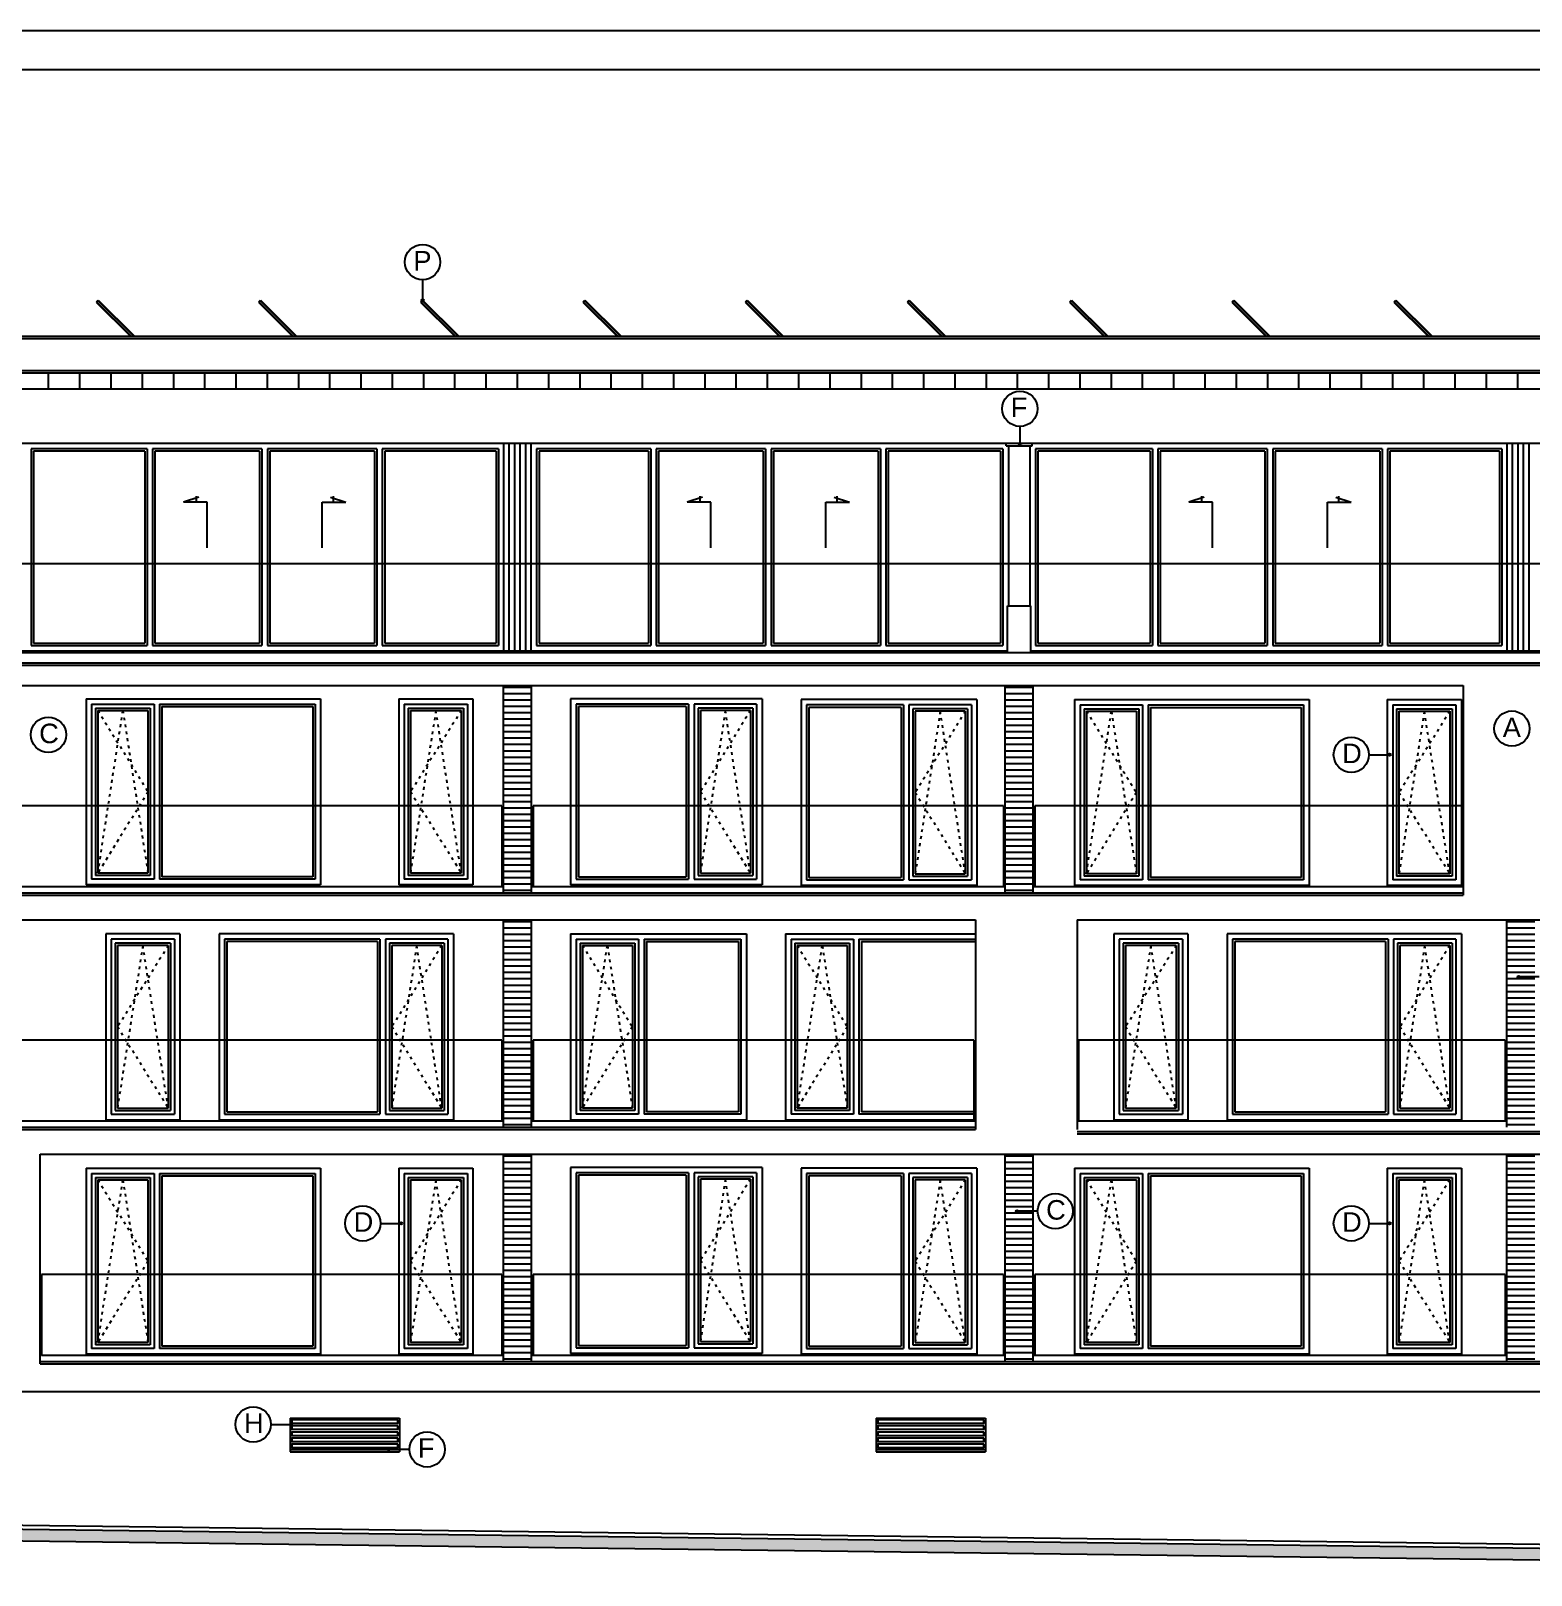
# Model space of a CAD drawing. Extents: x 3792242 to 5145247, y -1546315 to -1031918.
# Drawn here: x 4185084 to 4204283, y -1508836 to -1489065 of the extents above; entities that cross this region are included whole.
import ezdxf

# ---------------------------------------------------------------- set-up
doc = ezdxf.new("R2010")
doc.units = 0
doc.header["$MEASUREMENT"] = 0
doc.linetypes.add('ACAD_ISO03W100', pattern=[30, 12, -18])
for name, color, linetype in [('DVERE', 45, 'CONTINUOUS'), ('OKNÁ', 143, 'CONTINUOUS'), ('TENKÁ', 7, 'CONTINUOUS'), ('ZARIADENIE1', 145, 'CONTINUOUS'), ('ZZ-elektro', 221, 'CONTINUOUS')]:
    doc.layers.add(name, color=color, linetype=linetype)
doc.styles.add('ARIAL', font='arial.ttf')

msp = doc.modelspace()

# ---------------------------------------------------------------- hatches: boundary and pattern name
at = {"layer": 'DVERE'}
h = msp.add_hatch(dxfattribs=at)
h.set_pattern_fill('ANSI31', color=256, scale=650, angle=135)
h.set_pattern_definition([(180, (-830057.72, 35638.13), (-3e-14, -81.25), [])])
h.paths.add_polyline_path([(4191131.276, -1497445.641), (4191131.276, -1500025.641), (4191131.276, -1500100.371), (4191491.276, -1500100.371), (4191491.276, -1500025.641), (4191491.276, -1497445.641)])
h = msp.add_hatch(dxfattribs=at)
h.set_pattern_fill('ANSI31', color=256, scale=650, angle=135)
h.set_pattern_definition([(180, (-823637.72, 35638.13), (-3e-14, -81.25), [])])
h.paths.add_polyline_path([(4197551.276, -1497445.641), (4197551.276, -1500025.641), (4197551.276, -1500100.371), (4197911.276, -1500100.371), (4197911.276, -1500025.641), (4197911.276, -1497445.641)])
h = msp.add_hatch(dxfattribs=at)
h.set_pattern_fill('ANSI31', color=256, scale=650, angle=135)
h.set_pattern_definition([(180, (-830057.72, 32638.13), (-3e-14, -81.25), [])])
h.paths.add_polyline_path([(4191131.276, -1500445.641), (4191131.276, -1503025.641), (4191131.276, -1503100.371), (4191491.276, -1503100.371), (4191491.276, -1503025.641), (4191491.276, -1500445.641)])
h = msp.add_hatch(dxfattribs=at)
h.set_pattern_fill('ANSI31', color=256, scale=650, angle=135)
h.set_pattern_definition([(180, (-817217.72, 32638.13), (-3e-14, -81.25), [])])
h.paths.add_polyline_path([(4203971.276, -1500445.641), (4203971.276, -1503025.641), (4203971.276, -1503100.371), (4204331.276, -1503100.371), (4204331.276, -1503025.641), (4204331.276, -1500445.641)])
h = msp.add_hatch(dxfattribs=at)
h.set_pattern_fill('ANSI31', color=256, scale=650, angle=135)
h.set_pattern_definition([(180, (-830057.72, 29638.13), (-3e-14, -81.25), [])])
h.paths.add_polyline_path([(4191131.276, -1503445.641), (4191131.276, -1506025.641), (4191131.276, -1506100.371), (4191491.276, -1506100.371), (4191491.276, -1506025.641), (4191491.276, -1503445.641)])
h = msp.add_hatch(dxfattribs=at)
h.set_pattern_fill('ANSI31', color=256, scale=650, angle=135)
h.set_pattern_definition([(180, (-823637.72, 29638.13), (-3e-14, -81.25), [])])
h.paths.add_polyline_path([(4197551.276, -1503445.641), (4197551.276, -1506025.641), (4197551.276, -1506100.371), (4197911.276, -1506100.371), (4197911.276, -1506025.641), (4197911.276, -1503445.641)])
h = msp.add_hatch(dxfattribs=at)
h.set_pattern_fill('ANSI31', color=256, scale=650, angle=135)
h.set_pattern_definition([(180, (-817217.72, 29638.13), (-3e-14, -81.25), [])])
h.paths.add_polyline_path([(4203971.276, -1503445.641), (4203971.276, -1506025.641), (4203971.276, -1506100.371), (4204331.276, -1506100.371), (4204331.276, -1506025.641), (4204331.276, -1503445.641)])
at = {"layer": 'TENKÁ', "ltscale": 0.25}
h = msp.add_hatch(color=256, dxfattribs=at)
h.dxf.hatch_style = 1
h.paths.add_polyline_path([(4190081.407, -1492515.641, 1), (4190111.407, -1492515.641, 1)])
h = msp.add_hatch(color=256, dxfattribs=at)
h.dxf.hatch_style = 1
h.paths.add_polyline_path([(4197725.276, -1494360.141, 1), (4197755.276, -1494360.141, 1)])
h = msp.add_hatch(color=256, dxfattribs=at)
h.dxf.hatch_style = 1
h.paths.add_polyline_path([(4202472.007, -1498347.371, 1), (4202472.007, -1498317.371, 1)])
h = msp.add_hatch(color=256, dxfattribs=at)
h.dxf.hatch_style = 1
h.paths.add_polyline_path([(4204123.525, -1501161.303, 1), (4204123.525, -1501191.303, 1)])
h = msp.add_hatch(color=256, dxfattribs=at)
h.dxf.hatch_style = 1
h.paths.add_polyline_path([(4189822.007, -1504347.371, 1), (4189822.007, -1504317.371, 1)])
h = msp.add_hatch(color=256, dxfattribs=at)
h.dxf.hatch_style = 1
h.paths.add_polyline_path([(4197703.525, -1504161.303, 1), (4197703.525, -1504191.303, 1)])
h = msp.add_hatch(color=256, dxfattribs=at)
h.dxf.hatch_style = 1
h.paths.add_polyline_path([(4202472.007, -1504347.371, 1), (4202472.007, -1504317.371, 1)])
h = msp.add_hatch(color=256, dxfattribs=at)
h.dxf.hatch_style = 1
h.paths.add_polyline_path([(4188419.198, -1506921.181, 1), (4188419.198, -1506891.181, 1)])
h = msp.add_hatch(color=256, dxfattribs=at)
h.dxf.hatch_style = 1
h.paths.add_polyline_path([(4189663.873, -1507240.641, -1), (4189663.873, -1507210.641, -1)])
at = {"layer": 'TENKÁ'}
h = msp.add_hatch(color=256, dxfattribs=at)
h.dxf.hatch_style = 1
h.paths.add_polyline_path([(4153458.095, -1507855.641), (4149572.724, -1507855.641), (4149572.724, -1508005.641), (4153457.156, -1508005.641), (4219749.915, -1508835.641), (4223236.85, -1508835.641), (4223236.85, -1508685.641), (4219750.854, -1508685.641)])

# ---------------------------------------------------------------- linework, layer by layer
at = {"layer": 'DVERE'}
for p, q in [((4191131.276, -1500100.371), (4191131.276, -1497445.641)), ((4191491.276, -1500100.371), (4191491.276, -1497445.641)), ((4197551.276, -1500100.371), (4197551.276, -1497445.641)), ((4197911.276, -1500100.371), (4197911.276, -1497445.641)), ((4191131.276, -1503100.371), (4191131.276, -1500445.641)), ((4191491.276, -1503100.371), (4191491.276, -1500445.641)), ((4203971.276, -1503100.371), (4203971.276, -1500445.641)), ((4191131.276, -1506100.371), (4191131.276, -1503445.641)), ((4191491.276, -1506100.371), (4191491.276, -1503445.641)), ((4197551.276, -1506100.371), (4197551.276, -1503445.641)), ((4197911.276, -1506100.371), (4197911.276, -1503445.641)), ((4203971.276, -1506100.371), (4203971.276, -1503445.641))]:
    msp.add_line(p, q, dxfattribs=at)
at = {"layer": 'OKNÁ'}
for p, q in [((4186541.276, -1494445.641), (4185116.276, -1494445.641)), ((4185116.276, -1494445.641), (4185116.276, -1496905.641)), ((4186541.276, -1494445.641), (4186541.276, -1496905.641)), ((4188011.276, -1494445.641), (4186671.276, -1494445.641)), ((4186671.276, -1494445.641), (4186671.276, -1496905.641)), ((4188011.276, -1494445.641), (4188011.276, -1496905.641)), ((4189481.276, -1494445.641), (4188141.276, -1494445.641)), ((4188141.276, -1494445.641), (4188141.276, -1496905.641)), ((4189481.276, -1494445.641), (4189481.276, -1496905.641)), ((4191036.276, -1494445.641), (4189611.276, -1494445.641)), ((4189611.276, -1494445.641), (4189611.276, -1496905.641)), ((4191036.276, -1494445.641), (4191036.276, -1496905.641)), ((4192986.276, -1494445.641), (4191586.276, -1494445.641)), ((4191586.276, -1494445.641), (4191586.276, -1496905.641)), ((4192986.276, -1494445.641), (4192986.276, -1496905.641)), ((4194456.276, -1494445.641), (4193116.276, -1494445.641)), ((4193116.276, -1494445.641), (4193116.276, -1496905.641)), ((4194456.276, -1494445.641), (4194456.276, -1496905.641)), ((4195926.276, -1494445.641), (4194586.276, -1494445.641)), ((4194586.276, -1494445.641), (4194586.276, -1496905.641)), ((4195926.276, -1494445.641), (4195926.276, -1496905.641)), ((4197493.776, -1494445.641), (4196056.276, -1494445.641)), ((4196056.276, -1494445.641), (4196056.276, -1496905.641)), ((4197493.776, -1494445.641), (4197493.776, -1496905.641)), ((4199406.276, -1494445.641), (4197968.776, -1494445.641)), ((4197968.776, -1494445.641), (4197968.776, -1496905.641)), ((4199406.276, -1494445.641), (4199406.276, -1496905.641)), ((4200876.276, -1494445.641), (4199536.276, -1494445.641)), ((4199536.276, -1494445.641), (4199536.276, -1496905.641)), ((4200876.276, -1494445.641), (4200876.276, -1496905.641)), ((4202346.276, -1494445.641), (4201006.276, -1494445.641)), ((4201006.276, -1494445.641), (4201006.276, -1496905.641)), ((4202346.276, -1494445.641), (4202346.276, -1496905.641)), ((4203876.276, -1494445.641), (4202476.276, -1494445.641)), ((4202476.276, -1494445.641), (4202476.276, -1496905.641)), ((4203876.276, -1494445.641), (4203876.276, -1496905.641)), ((4185116.276, -1496905.641), (4186541.276, -1496905.641)), ((4186671.276, -1496905.641), (4188011.276, -1496905.641)), ((4188141.276, -1496905.641), (4189481.276, -1496905.641)), ((4189611.276, -1496905.641), (4191036.276, -1496905.641)), ((4191586.276, -1496905.641), (4192986.276, -1496905.641)), ((4193116.276, -1496905.641), (4194456.276, -1496905.641)), ((4194586.276, -1496905.641), (4195926.276, -1496905.641)), ((4196056.276, -1496905.641), (4197493.776, -1496905.641)), ((4197968.776, -1496905.641), (4199406.276, -1496905.641)), ((4199536.276, -1496905.641), (4200876.276, -1496905.641)), ((4201006.276, -1496905.641), (4202346.276, -1496905.641)), ((4202476.276, -1496905.641), (4203876.276, -1496905.641)), ((4185941.276, -1497766.641), (4185941.276, -1499846.641)), ((4185941.276, -1497766.641), (4186581.276, -1497766.641)), ((4186581.276, -1497766.641), (4186581.276, -1499846.641)), ((4186761.276, -1497716.641), (4188691.276, -1497716.641)), ((4186761.276, -1497716.641), (4186761.276, -1499896.641)), ((4188691.276, -1497716.641), (4188691.276, -1499896.641)), ((4189941.276, -1497766.641), (4189941.276, -1499846.641)), ((4189941.276, -1497766.641), (4190591.276, -1497766.641)), ((4190591.276, -1497766.641), (4190591.276, -1499846.641)), ((4193471.276, -1497716.641), (4192091.276, -1497716.641)), ((4192091.276, -1497716.641), (4192091.276, -1499896.641)), ((4193471.276, -1497716.641), (4193471.276, -1499896.641)), ((4194291.276, -1497766.641), (4193651.276, -1497766.641)), ((4193651.276, -1497766.641), (4193651.276, -1499846.641)), ((4194291.276, -1497766.641), (4194291.276, -1499846.641)), ((4196221.276, -1497725.641), (4195041.276, -1497725.641)), ((4195041.276, -1497725.641), (4195041.276, -1499905.641)), ((4196221.276, -1497725.641), (4196221.276, -1499905.641)), ((4197041.276, -1497775.641), (4196401.276, -1497775.641)), ((4196401.276, -1497775.641), (4196401.276, -1499855.641)), ((4197041.276, -1497775.641), (4197041.276, -1499855.641)), ((4198591.276, -1497775.641), (4198591.276, -1499855.641)), ((4198591.276, -1497775.641), (4199231.276, -1497775.641)), ((4199231.276, -1497775.641), (4199231.276, -1499855.641)), ((4199411.276, -1497725.641), (4201341.276, -1497725.641)), ((4199411.276, -1497725.641), (4199411.276, -1499905.641)), ((4201341.276, -1497725.641), (4201341.276, -1499905.641)), ((4202591.276, -1497775.641), (4202591.276, -1499855.641)), ((4202591.276, -1497775.641), (4203241.276, -1497775.641)), ((4203241.276, -1497775.641), (4203241.276, -1499855.641)), ((4186581.276, -1499846.641), (4185941.276, -1499846.641)), ((4188691.276, -1499896.641), (4186761.276, -1499896.641)), ((4190591.276, -1499846.641), (4189941.276, -1499846.641)), ((4192091.276, -1499896.641), (4193471.276, -1499896.641)), ((4193651.276, -1499846.641), (4194291.276, -1499846.641)), ((4195041.276, -1499905.641), (4196221.276, -1499905.641)), ((4196401.276, -1499855.641), (4197041.276, -1499855.641)), ((4199231.276, -1499855.641), (4198591.276, -1499855.641)), ((4201341.276, -1499905.641), (4199411.276, -1499905.641)), ((4203241.276, -1499855.641), (4202591.276, -1499855.641)), ((4189521.276, -1500725.641), (4187591.276, -1500725.641)), ((4187591.276, -1500725.641), (4187591.276, -1502905.641)), ((4189521.276, -1500725.641), (4189521.276, -1502905.641)), ((4192961.276, -1500725.641), (4194141.276, -1500725.641)), ((4192961.276, -1500725.641), (4192961.276, -1502905.641)), ((4194141.276, -1500725.641), (4194141.276, -1502905.641)), ((4195711.276, -1500725.641), (4197171.276, -1500725.641)), ((4195711.276, -1500725.641), (4195711.276, -1502905.641)), ((4202421.276, -1500725.641), (4200491.276, -1500725.641)), ((4200491.276, -1500725.641), (4200491.276, -1502905.641)), ((4202421.276, -1500725.641), (4202421.276, -1502905.641)), ((4186841.276, -1500775.641), (4186191.276, -1500775.641)), ((4186191.276, -1500775.641), (4186191.276, -1502855.641)), ((4186841.276, -1500775.641), (4186841.276, -1502855.641)), ((4190341.276, -1500775.641), (4189701.276, -1500775.641)), ((4189701.276, -1500775.641), (4189701.276, -1502855.641)), ((4190341.276, -1500775.641), (4190341.276, -1502855.641)), ((4192141.276, -1500775.641), (4192141.276, -1502855.641)), ((4192141.276, -1500775.641), (4192781.276, -1500775.641)), ((4192781.276, -1500775.641), (4192781.276, -1502855.641)), ((4194891.276, -1500775.641), (4194891.276, -1502855.641)), ((4194891.276, -1500775.641), (4195531.276, -1500775.641)), ((4195531.276, -1500775.641), (4195531.276, -1502855.641)), ((4199741.276, -1500775.641), (4199091.276, -1500775.641)), ((4199091.276, -1500775.641), (4199091.276, -1502855.641)), ((4199741.276, -1500775.641), (4199741.276, -1502855.641)), ((4203241.276, -1500775.641), (4202601.276, -1500775.641)), ((4202601.276, -1500775.641), (4202601.276, -1502855.641)), ((4203241.276, -1500775.641), (4203241.276, -1502855.641)), ((4186191.276, -1502855.641), (4186841.276, -1502855.641)), ((4187591.276, -1502905.641), (4189521.276, -1502905.641)), ((4189701.276, -1502855.641), (4190341.276, -1502855.641)), ((4192781.276, -1502855.641), (4192141.276, -1502855.641)), ((4194141.276, -1502905.641), (4192961.276, -1502905.641)), ((4195531.276, -1502855.641), (4194891.276, -1502855.641)), ((4197171.276, -1502905.641), (4195711.276, -1502905.641)), ((4199091.276, -1502855.641), (4199741.276, -1502855.641)), ((4200491.276, -1502905.641), (4202421.276, -1502905.641)), ((4202601.276, -1502855.641), (4203241.276, -1502855.641)), ((4186761.276, -1503725.641), (4188691.276, -1503725.641)), ((4186761.276, -1503725.641), (4186761.276, -1505905.641)), ((4188691.276, -1503725.641), (4188691.276, -1505905.641)), ((4193471.276, -1503716.641), (4192091.276, -1503716.641)), ((4192091.276, -1503716.641), (4192091.276, -1505896.641)), ((4193471.276, -1503716.641), (4193471.276, -1505896.641)), ((4196221.276, -1503725.641), (4195041.276, -1503725.641)), ((4195041.276, -1503725.641), (4195041.276, -1505905.641)), ((4196221.276, -1503725.641), (4196221.276, -1505905.641)), ((4199411.276, -1503725.641), (4201341.276, -1503725.641)), ((4199411.276, -1503725.641), (4199411.276, -1505905.641)), ((4201341.276, -1503725.641), (4201341.276, -1505905.641)), ((4185941.276, -1503775.641), (4185941.276, -1505855.641)), ((4185941.276, -1503775.641), (4186581.276, -1503775.641)), ((4186581.276, -1503775.641), (4186581.276, -1505855.641)), ((4189941.276, -1503775.641), (4189941.276, -1505855.641)), ((4189941.276, -1503775.641), (4190591.276, -1503775.641)), ((4190591.276, -1503775.641), (4190591.276, -1505855.641)), ((4194291.276, -1503766.641), (4193651.276, -1503766.641)), ((4193651.276, -1503766.641), (4193651.276, -1505846.641)), ((4194291.276, -1503766.641), (4194291.276, -1505846.641)), ((4197041.276, -1503775.641), (4196401.276, -1503775.641)), ((4196401.276, -1503775.641), (4196401.276, -1505855.641)), ((4197041.276, -1503775.641), (4197041.276, -1505855.641)), ((4198591.276, -1503775.641), (4198591.276, -1505855.641)), ((4198591.276, -1503775.641), (4199231.276, -1503775.641)), ((4199231.276, -1503775.641), (4199231.276, -1505855.641)), ((4202591.276, -1503775.641), (4202591.276, -1505855.641)), ((4202591.276, -1503775.641), (4203241.276, -1503775.641)), ((4203241.276, -1503775.641), (4203241.276, -1505855.641)), ((4186581.276, -1505855.641), (4185941.276, -1505855.641)), ((4188691.276, -1505905.641), (4186761.276, -1505905.641)), ((4190591.276, -1505855.641), (4189941.276, -1505855.641)), ((4192091.276, -1505896.641), (4193471.276, -1505896.641)), ((4193651.276, -1505846.641), (4194291.276, -1505846.641)), ((4195041.276, -1505905.641), (4196221.276, -1505905.641)), ((4196401.276, -1505855.641), (4197041.276, -1505855.641)), ((4199231.276, -1505855.641), (4198591.276, -1505855.641)), ((4201341.276, -1505905.641), (4199411.276, -1505905.641)), ((4203241.276, -1505855.641), (4202591.276, -1505855.641))]:
    msp.add_line(p, q, dxfattribs=at)
at = {"layer": 'OKNÁ', "ltscale": 0.25}
for p, q in [((4187232.776, -1495033.47), (4187037.276, -1495100.47)), ((4187199.776, -1495023.97), (4187199.776, -1495100.47)), ((4188919.776, -1495033.47), (4189115.276, -1495100.47)), ((4188952.776, -1495023.97), (4188952.776, -1495100.47)), ((4193677.776, -1495033.47), (4193482.276, -1495100.47)), ((4193644.776, -1495023.97), (4193644.776, -1495100.47)), ((4195364.776, -1495033.47), (4195560.276, -1495100.47)), ((4195397.776, -1495023.97), (4195397.776, -1495100.47)), ((4200097.776, -1495033.47), (4199902.276, -1495100.47)), ((4200064.776, -1495023.97), (4200064.776, -1495100.47)), ((4201784.776, -1495033.47), (4201980.276, -1495100.47)), ((4201817.776, -1495023.97), (4201817.776, -1495100.47)), ((4187341.276, -1495100.47), (4187037.276, -1495100.47)), ((4187341.276, -1495684.97), (4187341.276, -1495100.47)), ((4188811.276, -1495684.97), (4188811.276, -1495100.47)), ((4188811.276, -1495100.47), (4189115.276, -1495100.47)), ((4193786.276, -1495100.47), (4193482.276, -1495100.47)), ((4193786.276, -1495684.97), (4193786.276, -1495100.47)), ((4195256.276, -1495684.97), (4195256.276, -1495100.47)), ((4195256.276, -1495100.47), (4195560.276, -1495100.47)), ((4200206.276, -1495100.47), (4199902.276, -1495100.47)), ((4200206.276, -1495684.97), (4200206.276, -1495100.47)), ((4201676.276, -1495684.97), (4201676.276, -1495100.47)), ((4201676.276, -1495100.47), (4201980.276, -1495100.47))]:
    msp.add_line(p, q, dxfattribs=at)
at = {"layer": 'OKNÁ', "linetype": 'ACAD_ISO03W100', "ltscale": 3}
for p, q in [((4185941.276, -1497766.641), (4186581.276, -1498806.641)), ((4185941.276, -1499846.641), (4186261.276, -1497766.641)), ((4186261.276, -1497766.641), (4186581.276, -1499846.641)), ((4190591.276, -1497766.641), (4189941.276, -1498806.641)), ((4190266.276, -1497766.641), (4189941.276, -1499846.641)), ((4190591.276, -1499846.641), (4190266.276, -1497766.641)), ((4194291.276, -1497766.641), (4193651.276, -1498806.641)), ((4193971.276, -1497766.641), (4193651.276, -1499846.641)), ((4194291.276, -1499846.641), (4193971.276, -1497766.641)), ((4197041.276, -1497775.641), (4196401.276, -1498815.641)), ((4196721.276, -1497775.641), (4196401.276, -1499855.641)), ((4197041.276, -1499855.641), (4196721.276, -1497775.641)), ((4198591.276, -1497775.641), (4199231.276, -1498815.641)), ((4198591.276, -1499855.641), (4198911.276, -1497775.641)), ((4198911.276, -1497775.641), (4199231.276, -1499855.641)), ((4203241.276, -1497775.641), (4202591.276, -1498815.641)), ((4202916.276, -1497775.641), (4202591.276, -1499855.641)), ((4203241.276, -1499855.641), (4202916.276, -1497775.641)), ((4186581.276, -1498806.641), (4185941.276, -1499846.641)), ((4189941.276, -1498806.641), (4190591.276, -1499846.641)), ((4193651.276, -1498806.641), (4194291.276, -1499846.641)), ((4196401.276, -1498815.641), (4197041.276, -1499855.641)), ((4199231.276, -1498815.641), (4198591.276, -1499855.641)), ((4202591.276, -1498815.641), (4203241.276, -1499855.641)), ((4186841.276, -1500775.641), (4186191.276, -1501815.641)), ((4186516.276, -1500775.641), (4186191.276, -1502855.641)), ((4186841.276, -1502855.641), (4186516.276, -1500775.641)), ((4190341.276, -1500775.641), (4189701.276, -1501815.641)), ((4190021.276, -1500775.641), (4189701.276, -1502855.641)), ((4190341.276, -1502855.641), (4190021.276, -1500775.641)), ((4192141.276, -1500775.641), (4192781.276, -1501815.641)), ((4192141.276, -1502855.641), (4192461.276, -1500775.641)), ((4192461.276, -1500775.641), (4192781.276, -1502855.641)), ((4194891.276, -1500775.641), (4195531.276, -1501815.641)), ((4194891.276, -1502855.641), (4195211.276, -1500775.641)), ((4195211.276, -1500775.641), (4195531.276, -1502855.641)), ((4199741.276, -1500775.641), (4199091.276, -1501815.641)), ((4199416.276, -1500775.641), (4199091.276, -1502855.641)), ((4199741.276, -1502855.641), (4199416.276, -1500775.641)), ((4203241.276, -1500775.641), (4202601.276, -1501815.641)), ((4202921.276, -1500775.641), (4202601.276, -1502855.641)), ((4203241.276, -1502855.641), (4202921.276, -1500775.641)), ((4186191.276, -1501815.641), (4186841.276, -1502855.641)), ((4189701.276, -1501815.641), (4190341.276, -1502855.641)), ((4192781.276, -1501815.641), (4192141.276, -1502855.641)), ((4195531.276, -1501815.641), (4194891.276, -1502855.641)), ((4199091.276, -1501815.641), (4199741.276, -1502855.641)), ((4202601.276, -1501815.641), (4203241.276, -1502855.641)), ((4185941.276, -1503775.641), (4186581.276, -1504815.641)), ((4185941.276, -1505855.641), (4186261.276, -1503775.641)), ((4186261.276, -1503775.641), (4186581.276, -1505855.641)), ((4190591.276, -1503775.641), (4189941.276, -1504815.641)), ((4190266.276, -1503775.641), (4189941.276, -1505855.641)), ((4190591.276, -1505855.641), (4190266.276, -1503775.641)), ((4194291.276, -1503766.641), (4193651.276, -1504806.641)), ((4193971.276, -1503766.641), (4193651.276, -1505846.641)), ((4194291.276, -1505846.641), (4193971.276, -1503766.641)), ((4197041.276, -1503775.641), (4196401.276, -1504815.641)), ((4196721.276, -1503775.641), (4196401.276, -1505855.641)), ((4197041.276, -1505855.641), (4196721.276, -1503775.641)), ((4198591.276, -1503775.641), (4199231.276, -1504815.641)), ((4198591.276, -1505855.641), (4198911.276, -1503775.641)), ((4198911.276, -1503775.641), (4199231.276, -1505855.641)), ((4203241.276, -1503775.641), (4202591.276, -1504815.641)), ((4202916.276, -1503775.641), (4202591.276, -1505855.641)), ((4203241.276, -1505855.641), (4202916.276, -1503775.641)), ((4186581.276, -1504815.641), (4185941.276, -1505855.641)), ((4189941.276, -1504815.641), (4190591.276, -1505855.641)), ((4193651.276, -1504806.641), (4194291.276, -1505846.641)), ((4196401.276, -1504815.641), (4197041.276, -1505855.641)), ((4199231.276, -1504815.641), (4198591.276, -1505855.641)), ((4202591.276, -1504815.641), (4203241.276, -1505855.641))]:
    msp.add_line(p, q, dxfattribs=at)
at = {"layer": 'TENKÁ', "color": 7}
for p, q in [((4244788.173, -1489065.189), (4148671.359, -1489065.189)), ((4244288.173, -1489565.189), (4149171.359, -1489565.189))]:
    msp.add_line(p, q, dxfattribs=at)
at = {"layer": 'TENKÁ', "ltscale": 0.25}
for p, q in [((4190096.407, -1492251.582), (4190096.407, -1492515.641)), ((4197740.276, -1494128.582), (4197740.276, -1494360.141)), ((4202207.947, -1498332.371), (4202472.007, -1498332.371)), ((4204387.585, -1501176.303), (4204123.525, -1501176.303)), ((4189557.947, -1504332.371), (4189822.007, -1504332.371)), ((4197967.585, -1504176.303), (4197703.525, -1504176.303)), ((4202207.947, -1504332.371), (4202472.007, -1504332.371)), ((4188155.139, -1506906.181), (4188419.198, -1506906.181)), ((4189927.933, -1507225.641), (4189663.873, -1507225.641))]:
    msp.add_line(p, q, dxfattribs=at)
at = {"layer": 'TENKÁ'}
for p, q in [((4158161.276, -1492975.641), (4217791.276, -1492975.641)), ((4158161.276, -1493005.641), (4217791.276, -1493005.641)), ((4172111.276, -1494345.641), (4216411.276, -1494345.641)), ((4186571.276, -1494415.641), (4185086.276, -1494415.641)), ((4185086.276, -1494415.641), (4185086.276, -1496935.641)), ((4186571.276, -1494415.641), (4186571.276, -1496935.641)), ((4188041.276, -1494415.641), (4186641.276, -1494415.641)), ((4186641.276, -1494415.641), (4186641.276, -1496935.641)), ((4188041.276, -1494415.641), (4188041.276, -1496935.641)), ((4189511.276, -1494415.641), (4188111.276, -1494415.641)), ((4188111.276, -1494415.641), (4188111.276, -1496935.641)), ((4189511.276, -1494415.641), (4189511.276, -1496935.641)), ((4191066.276, -1494415.641), (4189581.276, -1494415.641)), ((4189581.276, -1494415.641), (4189581.276, -1496935.641)), ((4191066.276, -1494415.641), (4191066.276, -1496935.641)), ((4193016.276, -1494415.641), (4191556.276, -1494415.641)), ((4191556.276, -1494415.641), (4191556.276, -1496935.641)), ((4193016.276, -1494415.641), (4193016.276, -1496935.641)), ((4194486.276, -1494415.641), (4193086.276, -1494415.641)), ((4193086.276, -1494415.641), (4193086.276, -1496935.641)), ((4194486.276, -1494415.641), (4194486.276, -1496935.641)), ((4195956.276, -1494415.641), (4194556.276, -1494415.641)), ((4194556.276, -1494415.641), (4194556.276, -1496935.641)), ((4195956.276, -1494415.641), (4195956.276, -1496935.641)), ((4197523.776, -1494415.641), (4196026.276, -1494415.641)), ((4196026.276, -1494415.641), (4196026.276, -1496935.641)), ((4197523.776, -1494415.641), (4197523.776, -1496935.641)), ((4197563.776, -1494375.641), (4197563.776, -1494345.641)), ((4197563.776, -1494375.641), (4197898.776, -1494375.641)), ((4197593.776, -1494375.641), (4197593.776, -1496425.641)), ((4197868.776, -1494375.641), (4197868.776, -1496425.641)), ((4197898.776, -1494375.641), (4197898.776, -1494345.641)), ((4199436.276, -1494415.641), (4197938.776, -1494415.641)), ((4197938.776, -1494415.641), (4197938.776, -1496935.641)), ((4199436.276, -1494415.641), (4199436.276, -1496935.641)), ((4200906.276, -1494415.641), (4199506.276, -1494415.641)), ((4199506.276, -1494415.641), (4199506.276, -1496935.641)), ((4200906.276, -1494415.641), (4200906.276, -1496935.641)), ((4202376.276, -1494415.641), (4200976.276, -1494415.641)), ((4200976.276, -1494415.641), (4200976.276, -1496935.641)), ((4202376.276, -1494415.641), (4202376.276, -1496935.641)), ((4203906.276, -1494415.641), (4202446.276, -1494415.641)), ((4202446.276, -1494415.641), (4202446.276, -1496935.641)), ((4203906.276, -1494415.641), (4203906.276, -1496935.641)), ((4197581.276, -1496425.641), (4197881.276, -1496425.641)), ((4197581.276, -1497025.641), (4197581.276, -1496425.641)), ((4197881.276, -1497025.641), (4197881.276, -1496425.641)), ((4197581.276, -1497005.641), (4184916.276, -1497005.641)), ((4185086.276, -1496935.641), (4186571.276, -1496935.641)), ((4186641.276, -1496935.641), (4188041.276, -1496935.641)), ((4188111.276, -1496935.641), (4189511.276, -1496935.641)), ((4189581.276, -1496935.641), (4191066.276, -1496935.641)), ((4191556.276, -1496935.641), (4193016.276, -1496935.641)), ((4193086.276, -1496935.641), (4194486.276, -1496935.641)), ((4194556.276, -1496935.641), (4195956.276, -1496935.641)), ((4196026.276, -1496935.641), (4197523.776, -1496935.641)), ((4216161.276, -1497005.641), (4197881.276, -1497005.641)), ((4197938.776, -1496935.641), (4199436.276, -1496935.641)), ((4199506.276, -1496935.641), (4200906.276, -1496935.641)), ((4200976.276, -1496935.641), (4202376.276, -1496935.641)), ((4202446.276, -1496935.641), (4203906.276, -1496935.641)), ((4171491.276, -1497155.641), (4219191.276, -1497155.641)), ((4171491.276, -1497185.641), (4219191.276, -1497185.641)), ((4179006.276, -1497445.641), (4203411.276, -1497445.641)), ((4203411.276, -1497445.641), (4203411.276, -1500130.371)), ((4185791.276, -1497616.641), (4185791.276, -1499996.641)), ((4185791.276, -1497616.641), (4188791.276, -1497616.641)), ((4185861.276, -1497686.641), (4186661.276, -1497686.641)), ((4185861.276, -1497686.641), (4185861.276, -1499926.641)), ((4185911.276, -1497736.641), (4186611.276, -1497736.641)), ((4185911.276, -1497736.641), (4185911.276, -1499876.641)), ((4186611.276, -1497736.641), (4186611.276, -1499876.641)), ((4186661.276, -1497686.641), (4186661.276, -1499926.641)), ((4186731.276, -1497686.641), (4188721.276, -1497686.641)), ((4186731.276, -1497686.641), (4186731.276, -1499926.641)), ((4188721.276, -1497686.641), (4188721.276, -1499926.641)), ((4188791.276, -1497616.641), (4188791.276, -1499996.641)), ((4189791.276, -1497616.641), (4189791.276, -1499996.641)), ((4189791.276, -1497616.641), (4190741.276, -1497616.641)), ((4189861.276, -1497686.641), (4190671.276, -1497686.641)), ((4189861.276, -1497686.641), (4189861.276, -1499926.641)), ((4189911.276, -1497736.641), (4190621.276, -1497736.641)), ((4189911.276, -1497736.641), (4189911.276, -1499876.641)), ((4190621.276, -1497736.641), (4190621.276, -1499876.641)), ((4190671.276, -1497686.641), (4190671.276, -1499926.641)), ((4190741.276, -1497616.641), (4190741.276, -1499996.641)), ((4194441.276, -1497616.641), (4191991.276, -1497616.641)), ((4191991.276, -1497616.641), (4191991.276, -1499996.641)), ((4193501.276, -1497686.641), (4192061.276, -1497686.641)), ((4192061.276, -1497686.641), (4192061.276, -1499926.641)), ((4193501.276, -1497686.641), (4193501.276, -1499926.641)), ((4194371.276, -1497686.641), (4193571.276, -1497686.641)), ((4193571.276, -1497686.641), (4193571.276, -1499926.641)), ((4194321.276, -1497736.641), (4193621.276, -1497736.641)), ((4193621.276, -1497736.641), (4193621.276, -1499876.641)), ((4194321.276, -1497736.641), (4194321.276, -1499876.641)), ((4194371.276, -1497686.641), (4194371.276, -1499926.641)), ((4194441.276, -1497616.641), (4194441.276, -1499996.641)), ((4197191.276, -1497625.641), (4194941.276, -1497625.641)), ((4194941.276, -1497625.641), (4194941.276, -1500005.641)), ((4196251.276, -1497695.641), (4195011.276, -1497695.641)), ((4195011.276, -1497695.641), (4195011.276, -1499935.641)), ((4196251.276, -1497695.641), (4196251.276, -1499935.641)), ((4197121.276, -1497695.641), (4196321.276, -1497695.641)), ((4196321.276, -1497695.641), (4196321.276, -1499935.641)), ((4197071.276, -1497745.641), (4196371.276, -1497745.641)), ((4196371.276, -1497745.641), (4196371.276, -1499885.641)), ((4197071.276, -1497745.641), (4197071.276, -1499885.641)), ((4197121.276, -1497695.641), (4197121.276, -1499935.641)), ((4197191.276, -1497625.641), (4197191.276, -1500005.641)), ((4198441.276, -1497625.641), (4198441.276, -1500005.641)), ((4198441.276, -1497625.641), (4201441.276, -1497625.641)), ((4198511.276, -1497695.641), (4199311.276, -1497695.641)), ((4198511.276, -1497695.641), (4198511.276, -1499935.641)), ((4198561.276, -1497745.641), (4199261.276, -1497745.641)), ((4198561.276, -1497745.641), (4198561.276, -1499885.641)), ((4199261.276, -1497745.641), (4199261.276, -1499885.641)), ((4199311.276, -1497695.641), (4199311.276, -1499935.641)), ((4199381.276, -1497695.641), (4201371.276, -1497695.641)), ((4199381.276, -1497695.641), (4199381.276, -1499935.641)), ((4201371.276, -1497695.641), (4201371.276, -1499935.641)), ((4201441.276, -1497625.641), (4201441.276, -1500005.641)), ((4202441.276, -1497625.641), (4202441.276, -1500005.641)), ((4202441.276, -1497625.641), (4203391.276, -1497625.641)), ((4202511.276, -1497695.641), (4203321.276, -1497695.641)), ((4202511.276, -1497695.641), (4202511.276, -1499935.641)), ((4202561.276, -1497745.641), (4203271.276, -1497745.641)), ((4202561.276, -1497745.641), (4202561.276, -1499885.641)), ((4203271.276, -1497745.641), (4203271.276, -1499885.641)), ((4203321.276, -1497695.641), (4203321.276, -1499935.641)), ((4203391.276, -1497625.641), (4203391.276, -1500005.641)), ((4186661.276, -1499926.641), (4185861.276, -1499926.641)), ((4186611.276, -1499876.641), (4185911.276, -1499876.641)), ((4188721.276, -1499926.641), (4186731.276, -1499926.641)), ((4190671.276, -1499926.641), (4189861.276, -1499926.641)), ((4190621.276, -1499876.641), (4189911.276, -1499876.641)), ((4192061.276, -1499926.641), (4193501.276, -1499926.641)), ((4193571.276, -1499926.641), (4194371.276, -1499926.641)), ((4193621.276, -1499876.641), (4194321.276, -1499876.641)), ((4195011.276, -1499935.641), (4196251.276, -1499935.641)), ((4196321.276, -1499935.641), (4197121.276, -1499935.641)), ((4196371.276, -1499885.641), (4197071.276, -1499885.641)), ((4199311.276, -1499935.641), (4198511.276, -1499935.641)), ((4199261.276, -1499885.641), (4198561.276, -1499885.641)), ((4201371.276, -1499935.641), (4199381.276, -1499935.641)), ((4203321.276, -1499935.641), (4202511.276, -1499935.641)), ((4203271.276, -1499885.641), (4202561.276, -1499885.641)), ((4179006.276, -1500100.371), (4203411.276, -1500100.371)), ((4179006.276, -1500130.371), (4203411.276, -1500130.371)), ((4185201.276, -1500130.371), (4203411.276, -1500130.371)), ((4188791.276, -1499996.641), (4185791.276, -1499996.641)), ((4190741.276, -1499996.641), (4189791.276, -1499996.641)), ((4194441.276, -1499996.641), (4191991.276, -1499996.641)), ((4197191.276, -1500005.641), (4194941.276, -1500005.641)), ((4201441.276, -1500005.641), (4198441.276, -1500005.641)), ((4203391.276, -1500005.641), (4202441.276, -1500005.641)), ((4173471.276, -1500445.641), (4197171.276, -1500445.641)), ((4197171.276, -1500445.641), (4197171.276, -1503130.371)), ((4198471.276, -1500445.641), (4219161.276, -1500445.641)), ((4198471.276, -1500445.641), (4198471.276, -1503130.371)), ((4186991.276, -1500625.641), (4186041.276, -1500625.641)), ((4186041.276, -1500625.641), (4186041.276, -1503005.641)), ((4186921.276, -1500695.641), (4186111.276, -1500695.641)), ((4186111.276, -1500695.641), (4186111.276, -1502935.641)), ((4186871.276, -1500745.641), (4186161.276, -1500745.641)), ((4186161.276, -1500745.641), (4186161.276, -1502885.641)), ((4186871.276, -1500745.641), (4186871.276, -1502885.641)), ((4186921.276, -1500695.641), (4186921.276, -1502935.641)), ((4186991.276, -1500625.641), (4186991.276, -1503005.641)), ((4187491.276, -1500625.641), (4187491.276, -1503005.641)), ((4190491.276, -1500625.641), (4187491.276, -1500625.641)), ((4189551.276, -1500695.641), (4187561.276, -1500695.641)), ((4187561.276, -1500695.641), (4187561.276, -1502935.641)), ((4189551.276, -1500695.641), (4189551.276, -1502935.641)), ((4190421.276, -1500695.641), (4189621.276, -1500695.641)), ((4189621.276, -1500695.641), (4189621.276, -1502935.641)), ((4190371.276, -1500745.641), (4189671.276, -1500745.641)), ((4189671.276, -1500745.641), (4189671.276, -1502885.641)), ((4190371.276, -1500745.641), (4190371.276, -1502885.641)), ((4190421.276, -1500695.641), (4190421.276, -1502935.641)), ((4190491.276, -1500625.641), (4190491.276, -1503005.641)), ((4191991.276, -1500625.641), (4194241.276, -1500625.641)), ((4191991.276, -1500625.641), (4191991.276, -1503005.641)), ((4192061.276, -1500695.641), (4192861.276, -1500695.641)), ((4192061.276, -1500695.641), (4192061.276, -1502935.641)), ((4192111.276, -1500745.641), (4192811.276, -1500745.641)), ((4192111.276, -1500745.641), (4192111.276, -1502885.641)), ((4192811.276, -1500745.641), (4192811.276, -1502885.641)), ((4192861.276, -1500695.641), (4192861.276, -1502935.641)), ((4192931.276, -1500695.641), (4194171.276, -1500695.641)), ((4192931.276, -1500695.641), (4192931.276, -1502935.641)), ((4194171.276, -1500695.641), (4194171.276, -1502935.641)), ((4194241.276, -1500625.641), (4194241.276, -1503005.641)), ((4194741.276, -1500625.641), (4197171.276, -1500625.641)), ((4194741.276, -1500625.641), (4194741.276, -1503005.641)), ((4194811.276, -1500695.641), (4195611.276, -1500695.641)), ((4194811.276, -1500695.641), (4194811.276, -1502935.641)), ((4194861.276, -1500745.641), (4195561.276, -1500745.641)), ((4194861.276, -1500745.641), (4194861.276, -1502885.641)), ((4195561.276, -1500745.641), (4195561.276, -1502885.641)), ((4195611.276, -1500695.641), (4195611.276, -1502935.641)), ((4195681.276, -1500695.641), (4197171.276, -1500695.641)), ((4195681.276, -1500695.641), (4195681.276, -1502935.641)), ((4199891.276, -1500625.641), (4198941.276, -1500625.641)), ((4198941.276, -1500625.641), (4198941.276, -1503005.641)), ((4199821.276, -1500695.641), (4199011.276, -1500695.641)), ((4199011.276, -1500695.641), (4199011.276, -1502935.641)), ((4199771.276, -1500745.641), (4199061.276, -1500745.641)), ((4199061.276, -1500745.641), (4199061.276, -1502885.641)), ((4199771.276, -1500745.641), (4199771.276, -1502885.641)), ((4199821.276, -1500695.641), (4199821.276, -1502935.641)), ((4199891.276, -1500625.641), (4199891.276, -1503005.641)), ((4200391.276, -1500625.641), (4200391.276, -1503005.641)), ((4203391.276, -1500625.641), (4200391.276, -1500625.641)), ((4202451.276, -1500695.641), (4200461.276, -1500695.641)), ((4200461.276, -1500695.641), (4200461.276, -1502935.641)), ((4202451.276, -1500695.641), (4202451.276, -1502935.641)), ((4203321.276, -1500695.641), (4202521.276, -1500695.641)), ((4202521.276, -1500695.641), (4202521.276, -1502935.641)), ((4203271.276, -1500745.641), (4202571.276, -1500745.641)), ((4202571.276, -1500745.641), (4202571.276, -1502885.641)), ((4203271.276, -1500745.641), (4203271.276, -1502885.641)), ((4203321.276, -1500695.641), (4203321.276, -1502935.641)), ((4203391.276, -1500625.641), (4203391.276, -1503005.641)), ((4186111.276, -1502935.641), (4186921.276, -1502935.641)), ((4186161.276, -1502885.641), (4186871.276, -1502885.641)), ((4187561.276, -1502935.641), (4189551.276, -1502935.641)), ((4189621.276, -1502935.641), (4190421.276, -1502935.641)), ((4189671.276, -1502885.641), (4190371.276, -1502885.641)), ((4192861.276, -1502935.641), (4192061.276, -1502935.641)), ((4192811.276, -1502885.641), (4192111.276, -1502885.641)), ((4194171.276, -1502935.641), (4192931.276, -1502935.641)), ((4195611.276, -1502935.641), (4194811.276, -1502935.641)), ((4195561.276, -1502885.641), (4194861.276, -1502885.641)), ((4197171.276, -1502935.641), (4195681.276, -1502935.641)), ((4199011.276, -1502935.641), (4199821.276, -1502935.641)), ((4199061.276, -1502885.641), (4199771.276, -1502885.641)), ((4200461.276, -1502935.641), (4202451.276, -1502935.641)), ((4202521.276, -1502935.641), (4203321.276, -1502935.641)), ((4202571.276, -1502885.641), (4203271.276, -1502885.641)), ((4173471.276, -1503100.371), (4197171.276, -1503100.371)), ((4173471.276, -1503130.371), (4197171.276, -1503130.371)), ((4186041.276, -1503005.641), (4186991.276, -1503005.641)), ((4187491.276, -1503005.641), (4190491.276, -1503005.641)), ((4191991.276, -1503005.641), (4194241.276, -1503005.641)), ((4194741.276, -1503005.641), (4197171.276, -1503005.641)), ((4198941.276, -1503005.641), (4199891.276, -1503005.641)), ((4200391.276, -1503005.641), (4203391.276, -1503005.641)), ((4198471.276, -1503155.641), (4219191.276, -1503155.641)), ((4198471.276, -1503185.641), (4219191.276, -1503185.641)), ((4185201.276, -1503445.641), (4210056.276, -1503445.641)), ((4185201.276, -1506130.371), (4185201.276, -1503445.641)), ((4185791.276, -1503625.641), (4185791.276, -1506005.641)), ((4185791.276, -1503625.641), (4188791.276, -1503625.641)), ((4185861.276, -1503695.641), (4186661.276, -1503695.641)), ((4185861.276, -1503695.641), (4185861.276, -1505935.641)), ((4186661.276, -1503695.641), (4186661.276, -1505935.641)), ((4186731.276, -1503695.641), (4188721.276, -1503695.641)), ((4186731.276, -1503695.641), (4186731.276, -1505935.641)), ((4188721.276, -1503695.641), (4188721.276, -1505935.641)), ((4188791.276, -1503625.641), (4188791.276, -1506005.641)), ((4189791.276, -1503625.641), (4189791.276, -1506005.641)), ((4189791.276, -1503625.641), (4190741.276, -1503625.641)), ((4189861.276, -1503695.641), (4190671.276, -1503695.641)), ((4189861.276, -1503695.641), (4189861.276, -1505935.641)), ((4190671.276, -1503695.641), (4190671.276, -1505935.641)), ((4190741.276, -1503625.641), (4190741.276, -1506005.641)), ((4194441.276, -1503616.641), (4191991.276, -1503616.641)), ((4191991.276, -1503616.641), (4191991.276, -1505996.641)), ((4193501.276, -1503686.641), (4192061.276, -1503686.641)), ((4192061.276, -1503686.641), (4192061.276, -1505926.641)), ((4193501.276, -1503686.641), (4193501.276, -1505926.641)), ((4194371.276, -1503686.641), (4193571.276, -1503686.641)), ((4193571.276, -1503686.641), (4193571.276, -1505926.641)), ((4194321.276, -1503736.641), (4193621.276, -1503736.641)), ((4193621.276, -1503736.641), (4193621.276, -1505876.641)), ((4194321.276, -1503736.641), (4194321.276, -1505876.641)), ((4194371.276, -1503686.641), (4194371.276, -1505926.641)), ((4194441.276, -1503616.641), (4194441.276, -1505996.641)), ((4197191.276, -1503625.641), (4194941.276, -1503625.641)), ((4194941.276, -1503625.641), (4194941.276, -1506005.641)), ((4196251.276, -1503695.641), (4195011.276, -1503695.641)), ((4195011.276, -1503695.641), (4195011.276, -1505935.641)), ((4196251.276, -1503695.641), (4196251.276, -1505935.641)), ((4197121.276, -1503695.641), (4196321.276, -1503695.641)), ((4196321.276, -1503695.641), (4196321.276, -1505935.641)), ((4197121.276, -1503695.641), (4197121.276, -1505935.641)), ((4197191.276, -1503625.641), (4197191.276, -1506005.641)), ((4198441.276, -1503625.641), (4198441.276, -1506005.641)), ((4198441.276, -1503625.641), (4201441.276, -1503625.641)), ((4198511.276, -1503695.641), (4199311.276, -1503695.641)), ((4198511.276, -1503695.641), (4198511.276, -1505935.641)), ((4199311.276, -1503695.641), (4199311.276, -1505935.641)), ((4199381.276, -1503695.641), (4201371.276, -1503695.641)), ((4199381.276, -1503695.641), (4199381.276, -1505935.641)), ((4201371.276, -1503695.641), (4201371.276, -1505935.641)), ((4201441.276, -1503625.641), (4201441.276, -1506005.641)), ((4202441.276, -1503625.641), (4202441.276, -1506005.641)), ((4202441.276, -1503625.641), (4203391.276, -1503625.641)), ((4202511.276, -1503695.641), (4203321.276, -1503695.641)), ((4202511.276, -1503695.641), (4202511.276, -1505935.641)), ((4203321.276, -1503695.641), (4203321.276, -1505935.641)), ((4203391.276, -1503625.641), (4203391.276, -1506005.641)), ((4185911.276, -1503745.641), (4186611.276, -1503745.641)), ((4185911.276, -1503745.641), (4185911.276, -1505885.641)), ((4186611.276, -1503745.641), (4186611.276, -1505885.641)), ((4189911.276, -1503745.641), (4190621.276, -1503745.641)), ((4189911.276, -1503745.641), (4189911.276, -1505885.641)), ((4190621.276, -1503745.641), (4190621.276, -1505885.641)), ((4197071.276, -1503745.641), (4196371.276, -1503745.641)), ((4196371.276, -1503745.641), (4196371.276, -1505885.641)), ((4197071.276, -1503745.641), (4197071.276, -1505885.641)), ((4198561.276, -1503745.641), (4199261.276, -1503745.641)), ((4198561.276, -1503745.641), (4198561.276, -1505885.641)), ((4199261.276, -1503745.641), (4199261.276, -1505885.641)), ((4202561.276, -1503745.641), (4203271.276, -1503745.641)), ((4202561.276, -1503745.641), (4202561.276, -1505885.641)), ((4203271.276, -1503745.641), (4203271.276, -1505885.641)), ((4186611.276, -1505885.641), (4185911.276, -1505885.641)), ((4190621.276, -1505885.641), (4189911.276, -1505885.641)), ((4193621.276, -1505876.641), (4194321.276, -1505876.641)), ((4196371.276, -1505885.641), (4197071.276, -1505885.641)), ((4199261.276, -1505885.641), (4198561.276, -1505885.641)), ((4203271.276, -1505885.641), (4202561.276, -1505885.641)), ((4185201.276, -1506100.371), (4210056.276, -1506100.371)), ((4188791.276, -1506005.641), (4185791.276, -1506005.641)), ((4186661.276, -1505935.641), (4185861.276, -1505935.641)), ((4188721.276, -1505935.641), (4186731.276, -1505935.641)), ((4190741.276, -1506005.641), (4189791.276, -1506005.641)), ((4190671.276, -1505935.641), (4189861.276, -1505935.641)), ((4194441.276, -1505996.641), (4191991.276, -1505996.641)), ((4192061.276, -1505926.641), (4193501.276, -1505926.641)), ((4193571.276, -1505926.641), (4194371.276, -1505926.641)), ((4197191.276, -1506005.641), (4194941.276, -1506005.641)), ((4195011.276, -1505935.641), (4196251.276, -1505935.641)), ((4196321.276, -1505935.641), (4197121.276, -1505935.641)), ((4201441.276, -1506005.641), (4198441.276, -1506005.641)), ((4199311.276, -1505935.641), (4198511.276, -1505935.641)), ((4201371.276, -1505935.641), (4199381.276, -1505935.641)), ((4203391.276, -1506005.641), (4202441.276, -1506005.641)), ((4203321.276, -1505935.641), (4202511.276, -1505935.641)), ((4185201.276, -1506130.371), (4210056.276, -1506130.371)), ((4171491.276, -1506485.641), (4219161.276, -1506485.641)), ((4219750.854, -1508685.641), (4153458.095, -1507855.641)), ((4219751.166, -1508635.641), (4153458.408, -1507805.641)), ((4219749.915, -1508835.641), (4153457.156, -1508005.641))]:
    msp.add_line(p, q, dxfattribs=at)
at = {"layer": 'TENKÁ', "color": 8}
for p, q in [((4172111.276, -1493411.477), (4217530.357, -1493411.477)), ((4172111.276, -1493441.477), (4217541.276, -1493441.477)), ((4185311.276, -1493649.641), (4185311.276, -1493441.477)), ((4185711.276, -1493649.641), (4185711.276, -1493441.477)), ((4186111.276, -1493649.641), (4186111.276, -1493441.477)), ((4186511.276, -1493649.641), (4186511.276, -1493441.477)), ((4186911.276, -1493649.641), (4186911.276, -1493441.477)), ((4187311.276, -1493649.641), (4187311.276, -1493441.477)), ((4187711.276, -1493649.641), (4187711.276, -1493441.477)), ((4188111.276, -1493649.641), (4188111.276, -1493441.477)), ((4188511.276, -1493649.641), (4188511.276, -1493441.477)), ((4188911.276, -1493649.641), (4188911.276, -1493441.477)), ((4189311.276, -1493649.641), (4189311.276, -1493441.477)), ((4189711.276, -1493649.641), (4189711.276, -1493441.477)), ((4190111.276, -1493649.641), (4190111.276, -1493441.477)), ((4190511.276, -1493649.641), (4190511.276, -1493441.477)), ((4190911.276, -1493649.641), (4190911.276, -1493441.477)), ((4191311.276, -1493649.641), (4191311.276, -1493441.477)), ((4191711.276, -1493649.641), (4191711.276, -1493441.477)), ((4192111.276, -1493649.641), (4192111.276, -1493441.477)), ((4192511.276, -1493649.641), (4192511.276, -1493441.477)), ((4192911.276, -1493649.641), (4192911.276, -1493441.477)), ((4193311.276, -1493649.641), (4193311.276, -1493441.477)), ((4193711.276, -1493649.641), (4193711.276, -1493441.477)), ((4194111.276, -1493649.641), (4194111.276, -1493441.477)), ((4194511.276, -1493649.641), (4194511.276, -1493441.477)), ((4194911.276, -1493649.641), (4194911.276, -1493441.477)), ((4195311.276, -1493649.641), (4195311.276, -1493441.477)), ((4195711.276, -1493649.641), (4195711.276, -1493441.477)), ((4196111.276, -1493649.641), (4196111.276, -1493441.477)), ((4196511.276, -1493649.641), (4196511.276, -1493441.477)), ((4196911.276, -1493649.641), (4196911.276, -1493441.477)), ((4197311.276, -1493649.641), (4197311.276, -1493441.477)), ((4197711.276, -1493649.641), (4197711.276, -1493441.477)), ((4198111.276, -1493649.641), (4198111.276, -1493441.477)), ((4198511.276, -1493649.641), (4198511.276, -1493441.477)), ((4198911.276, -1493649.641), (4198911.276, -1493441.477)), ((4199311.276, -1493649.641), (4199311.276, -1493441.477)), ((4199711.276, -1493649.641), (4199711.276, -1493441.477)), ((4200111.276, -1493649.641), (4200111.276, -1493441.477)), ((4200511.276, -1493649.641), (4200511.276, -1493441.477)), ((4200911.276, -1493649.641), (4200911.276, -1493441.477)), ((4201311.276, -1493649.641), (4201311.276, -1493441.477)), ((4201711.276, -1493649.641), (4201711.276, -1493441.477)), ((4202111.276, -1493649.641), (4202111.276, -1493441.477)), ((4202511.276, -1493649.641), (4202511.276, -1493441.477)), ((4202911.276, -1493649.641), (4202911.276, -1493441.477)), ((4203311.276, -1493649.641), (4203311.276, -1493441.477)), ((4203711.276, -1493649.641), (4203711.276, -1493441.477)), ((4204111.276, -1493649.641), (4204111.276, -1493441.477)), ((4172111.276, -1493649.641), (4217541.276, -1493649.641)), ((4172111.276, -1497025.641), (4219091.276, -1497025.641)), ((4191131.276, -1500025.641), (4184946.276, -1500025.641)), ((4197551.276, -1500025.641), (4191491.276, -1500025.641)), ((4203411.276, -1500025.641), (4197911.276, -1500025.641)), ((4191131.276, -1503025.641), (4184946.276, -1503025.641)), ((4197171.276, -1503025.641), (4191491.276, -1503025.641)), ((4203971.276, -1503025.641), (4198471.276, -1503025.641)), ((4191131.276, -1506025.641), (4185221.276, -1506025.641)), ((4197551.276, -1506025.641), (4191491.276, -1506025.641)), ((4203971.276, -1506025.641), (4197911.276, -1506025.641)), ((4188401.276, -1506825.641), (4188401.276, -1507255.641)), ((4188401.276, -1506825.641), (4189801.276, -1506825.641)), ((4189801.276, -1506825.641), (4189801.276, -1507255.641)), ((4195901.276, -1506825.641), (4195901.276, -1507255.641)), ((4195901.276, -1506825.641), (4197301.276, -1506825.641)), ((4197301.276, -1506825.641), (4197301.276, -1507255.641)), ((4188401.276, -1507225.641), (4189801.276, -1507225.641)), ((4188401.276, -1507255.641), (4189801.276, -1507255.641)), ((4195901.276, -1507225.641), (4197301.276, -1507225.641)), ((4195901.276, -1507255.641), (4197301.276, -1507255.641))]:
    msp.add_line(p, q, dxfattribs=at)
at = {"layer": 'TENKÁ', "color": 9}
for p, q in [((4191136.276, -1497005.641), (4191136.276, -1494345.641)), ((4191206.276, -1497005.641), (4191206.276, -1494345.641)), ((4191276.276, -1497005.641), (4191276.276, -1494345.641)), ((4191346.276, -1497005.641), (4191346.276, -1494345.641)), ((4191416.276, -1497005.641), (4191416.276, -1494345.641)), ((4191486.276, -1497005.641), (4191486.276, -1494345.641)), ((4203976.276, -1497005.641), (4203976.276, -1494345.641)), ((4204046.276, -1497005.641), (4204046.276, -1494345.641)), ((4204116.276, -1497005.641), (4204116.276, -1494345.641)), ((4204186.276, -1497005.641), (4204186.276, -1494345.641)), ((4204256.276, -1497005.641), (4204256.276, -1494345.641))]:
    msp.add_line(p, q, dxfattribs=at)
at = {"layer": 'TENKÁ', "color": 8}
for points in [[(4189779.276, -1506848.391), (4188423.276, -1506848.391), (4188423.276, -1506890.891), (4189779.276, -1506890.891)], [(4197279.276, -1506848.391), (4195923.276, -1506848.391), (4195923.276, -1506890.891), (4197279.276, -1506890.891)], [(4189779.276, -1506926.391), (4188423.276, -1506926.391), (4188423.276, -1506968.891), (4189779.276, -1506968.891)], [(4189779.276, -1507004.391), (4188423.276, -1507004.391), (4188423.276, -1507046.891), (4189779.276, -1507046.891)], [(4189779.276, -1507082.391), (4188423.276, -1507082.391), (4188423.276, -1507124.891), (4189779.276, -1507124.891)], [(4197279.276, -1506926.391), (4195923.276, -1506926.391), (4195923.276, -1506968.891), (4197279.276, -1506968.891)], [(4197279.276, -1507004.391), (4195923.276, -1507004.391), (4195923.276, -1507046.891), (4197279.276, -1507046.891)], [(4197279.276, -1507082.391), (4195923.276, -1507082.391), (4195923.276, -1507124.891), (4197279.276, -1507124.891)], [(4189779.276, -1507160.391), (4188423.276, -1507160.391), (4188423.276, -1507202.891), (4189779.276, -1507202.891)], [(4197279.276, -1507160.391), (4195923.276, -1507160.391), (4195923.276, -1507202.891), (4197279.276, -1507202.891)]]:
    msp.add_lwpolyline(points, close=True, dxfattribs=at)
at = {"layer": 'TENKÁ', "ltscale": 0.25}
for centre, radius in [((4190096.407, -1492025.41), 226.172), ((4190096.407, -1492515.641), 15), ((4197740.276, -1493902.41), 226.172), ((4197740.276, -1494360.141), 15), ((4204037.585, -1497998.371), 226.172), ((4185307.756, -1498076.644), 226.172), ((4201981.776, -1498332.371), 226.172), ((4202472.007, -1498332.371), 15), ((4204123.525, -1501176.303), 15), ((4189331.776, -1504332.371), 226.172), ((4198193.756, -1504176.303), 226.172), ((4201981.776, -1504332.371), 226.172), ((4189822.007, -1504332.371), 15), ((4197703.525, -1504176.303), 15), ((4202472.007, -1504332.371), 15), ((4187928.967, -1506906.181), 226.172), ((4188419.198, -1506906.181), 15), ((4190154.104, -1507225.641), 226.172), ((4189663.873, -1507225.641), 15)]:
    msp.add_circle(centre, radius, dxfattribs=at)
at = {"layer": 'ZARIADENIE1'}
for p, q in [((4184776.276, -1495885.641), (4219078.276, -1495885.641)), ((4191111.276, -1498985.641), (4184966.276, -1498985.641)), ((4191111.276, -1498985.641), (4191111.276, -1500025.641)), ((4197531.276, -1498985.641), (4191511.276, -1498985.641)), ((4191511.276, -1498985.641), (4191511.276, -1500025.641)), ((4197531.276, -1498985.641), (4197531.276, -1500025.641)), ((4203391.276, -1498985.641), (4197931.276, -1498985.641)), ((4197931.276, -1498985.641), (4197931.276, -1500025.641)), ((4203391.276, -1498985.641), (4203391.276, -1500025.641)), ((4191111.276, -1501985.641), (4184966.276, -1501985.641)), ((4191111.276, -1501985.641), (4191111.276, -1503025.641)), ((4197151.276, -1501985.641), (4191511.276, -1501985.641)), ((4191511.276, -1501985.641), (4191511.276, -1503025.641)), ((4197151.276, -1501985.641), (4197151.276, -1503025.641)), ((4203951.276, -1501985.641), (4198491.276, -1501985.641)), ((4198491.276, -1501985.641), (4198491.276, -1503025.641)), ((4203951.276, -1501985.641), (4203951.276, -1503025.641)), ((4191111.276, -1504985.641), (4185221.276, -1504985.641)), ((4185221.276, -1504985.641), (4185221.276, -1506025.641)), ((4191111.276, -1504985.641), (4191111.276, -1506025.641)), ((4197531.276, -1504985.641), (4191511.276, -1504985.641)), ((4191511.276, -1504985.641), (4191511.276, -1506025.641)), ((4197531.276, -1504985.641), (4197531.276, -1506025.641)), ((4203951.276, -1504985.641), (4197931.276, -1504985.641)), ((4197931.276, -1504985.641), (4197931.276, -1506025.641)), ((4203951.276, -1504985.641), (4203951.276, -1506025.641))]:
    msp.add_line(p, q, dxfattribs=at)
at = {"layer": 'ZZ-elektro', "color": 253, "lineweight": 30, "ltscale": 10}
for p, q in [((4185944.407, -1492515.641), (4185923.194, -1492536.855)), ((4185923.194, -1492536.855), (4186361.981, -1492975.641)), ((4185944.407, -1492515.641), (4186404.407, -1492975.641)), ((4188020.407, -1492515.641), (4187999.194, -1492536.855)), ((4187999.194, -1492536.855), (4188437.981, -1492975.641)), ((4188020.407, -1492515.641), (4188480.407, -1492975.641)), ((4190096.407, -1492515.641), (4190075.194, -1492536.855)), ((4190075.194, -1492536.855), (4190513.981, -1492975.641)), ((4190096.407, -1492515.641), (4190556.407, -1492975.641)), ((4192172.407, -1492515.641), (4192151.194, -1492536.855)), ((4192151.194, -1492536.855), (4192589.981, -1492975.641)), ((4192172.407, -1492515.641), (4192632.407, -1492975.641)), ((4194248.407, -1492515.641), (4194227.194, -1492536.855)), ((4194227.194, -1492536.855), (4194665.981, -1492975.641)), ((4194248.407, -1492515.641), (4194708.407, -1492975.641)), ((4196324.407, -1492515.641), (4196303.194, -1492536.855)), ((4196303.194, -1492536.855), (4196741.981, -1492975.641)), ((4196324.407, -1492515.641), (4196784.407, -1492975.641)), ((4198400.407, -1492515.641), (4198379.194, -1492536.855)), ((4198379.194, -1492536.855), (4198817.981, -1492975.641)), ((4198400.407, -1492515.641), (4198860.407, -1492975.641)), ((4200476.407, -1492515.641), (4200455.194, -1492536.855)), ((4200455.194, -1492536.855), (4200893.981, -1492975.641)), ((4200476.407, -1492515.641), (4200936.407, -1492975.641)), ((4202552.407, -1492515.641), (4202531.194, -1492536.855)), ((4202531.194, -1492536.855), (4202969.981, -1492975.641)), ((4202552.407, -1492515.641), (4203012.407, -1492975.641))]:
    msp.add_line(p, q, dxfattribs=at)

# ---------------------------------------------------------------- texts
at = {"layer": 'TENKÁ', "lineweight": 40, "ltscale": 0.25, "style": 'ARIAL'}
for s, p in [('P', (4189978.22, -1492133.301)), ('F', (4197622.089, -1494010.301)), ('C', (4185189.569, -1498184.535)), ('A', (4203919.398, -1498106.262)), ('D', (4201863.589, -1498440.262)), ('C', (4198075.569, -1504284.194)), ('D', (4189213.589, -1504440.262)), ('D', (4201863.589, -1504440.262)), ('H', (4187810.781, -1507014.072)), ('F', (4190035.918, -1507333.532))]:
    msp.add_text(s, height=250, dxfattribs=at).set_placement(p)

doc.saveas('drawing.dxf')
